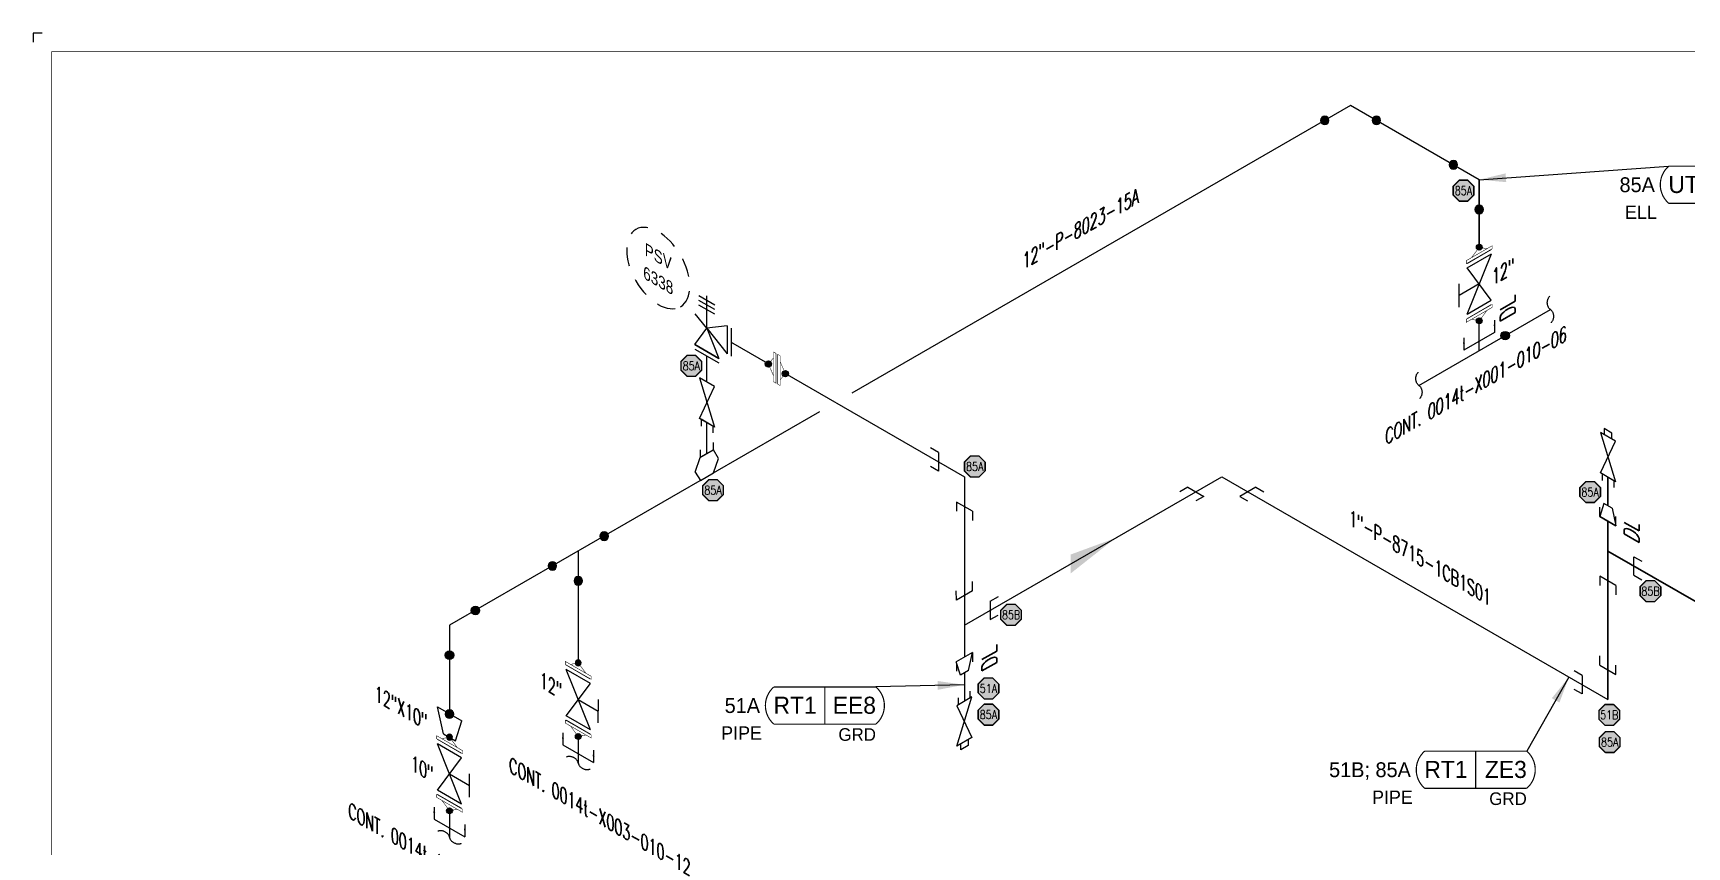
# Model space of a CAD drawing. Header units: inches. Extents: x 0 to 17.2, y 0 to 11.2.
# Drawn here: x 0 to 11.13, y 5.77 to 11.25 of the extents above; entities that cross this region are included whole.
import ezdxf
from ezdxf.enums import TextEntityAlignment as Align

# ---------------------------------------------------------------- set-up
doc = ezdxf.new("R2010")
doc.units = ezdxf.units.IN
doc.header["$MEASUREMENT"] = 0
doc.linetypes.add('HIDDEN2', pattern=[0.1875, 0.125, -0.0625])
for name, color, linetype in [('3', 1, 'Continuous'), ('BORDER', 3, 'Continuous'), ('COMP', 1, 'Continuous'), ('Continuation', 7, 'Continuous'), ('DL', 20, 'Continuous'), ('FITTINGS', 4, 'Continuous'), ('FLOW', 1, 'Continuous'), ('PART_PCML', 7, 'Continuous'), ('PART_SelectedCML_RT', 132, 'Continuous'), ('PART_SelectedCML_UT', 132, 'Continuous'), ('PIPE-ANNO', 150, 'HIDDEN2'), ('TEXT', 7, 'Continuous'), ('UNAS.PIPE', 251, 'Continuous'), ('WELD POINTS', 41, 'Continuous'), ('Welds', 7, 'Continuous')]:
    doc.layers.add(name, color=color, linetype=linetype)
doc.layers.add('PIPE', color=7, linetype='Continuous', lineweight=30)
doc.styles.add('CMLPAS', font='')
doc.styles.add('ISO30', font='simplex.shx', dxfattribs={"width": 0.85, "oblique": 30, "height": 0.075})
doc.styles.add('PART_Standard', font='romans', dxfattribs={"width": 0.8, "height": 0.09})
doc.styles.add('Richmond', font='arial.ttf')
doc.styles.add('SIMPLEX', font='ROMANS')
doc.styles.get("Standard").update_dxf_attribs({"font": 'arial.ttf'})
doc.styles.get('CMLPAS').set_extended_font_data('Cordia New')
doc.dimstyles.new('Richmond', dxfattribs={"dimtxt": 0.18, "dimasz": 0.18, "dimexe": 0.18, "dimexo": 0.0625, "dimgap": 0.09, "dimtad": 0, "dimtih": 1, "dimtoh": 1, "dimdec": 4, "dimzin": 0, "dimdsep": 46, "dimtxsty": 'Richmond', "dimcen": 0.09, "dimadec": 0, "dimazin": 0, "dimtfac": 1, "dimtdec": 4, "dimtofl": 0, "dimtmove": 0, "dimatfit": 3, "dimfxl": 1, "dimtolj": 1, "dimtzin": 0, "dimarcsym": 0})
doc.dimstyles.get("Standard").update_dxf_attribs({"dimtxt": 0.18, "dimasz": 0.18, "dimexe": 0.18, "dimexo": 0.0625, "dimgap": 0.09, "dimtad": 0, "dimtih": 1, "dimtoh": 1, "dimdec": 4, "dimzin": 0, "dimdsep": 46, "dimtxsty": 'Standard', "dimcen": 0.09, "dimadec": 0, "dimazin": 0, "dimtfac": 1, "dimtdec": 4, "dimtofl": 0, "dimtmove": 0, "dimatfit": 3, "dimfxl": 1, "dimtolj": 1, "dimtzin": 0, "dimarcsym": 0})

# ---------------------------------------------------------------- blocks, each defined once
blk = doc.blocks.new('Border')
at = {"layer": 'BORDER', "const_width": 0.005}
blk.add_lwpolyline([(0.25, 0.25), (17.25, 0.25), (17.25, 11.25), (0.25, 11.25)], close=True, dxfattribs=at)
blk = doc.blocks.new('3_VALVE_FLANGE_GATE_30')
at = {"color": 0, "linetype": 'ByBlock', "lineweight": -2}
blk.add_wipeout([(-0.162, -0.187), (-0.135, -0.172), (0, 0), (0.135, -0.016), (0.162, 0), (0.162, 0.187), (0.135, 0.172), (0, 0), (-0.135, 0.016), (-0.162, 0)], dxfattribs=at)
for p, q in [((0.135, 0.172), (-0.135, -0.172)), ((0.068, 0.195), (-0.068, 0.117)), ((0, 0), (0, 0.156)), ((0.135, 0.172), (0.135, -0.016)), ((0.162, 0.187), (0.162, 0)), ((-0.162, 0), (-0.162, -0.187)), ((-0.135, 0.016), (-0.135, -0.172)), ((0.135, -0.016), (-0.135, 0.016))]:
    blk.add_line(p, q, dxfattribs=at)
blk = doc.blocks.new('AM9A04')
at = {"linetype": 'Continuous', "const_width": 0.01}
blk.add_lwpolyline([(0, -0.289), (0, 0.289), (-0.05, 0.318), (-0.05, -0.26)], close=True, dxfattribs=at)
at = {"const_width": 0.01}
blk.add_lwpolyline([(-0.05, -0.144), (-0.15, 0.087), (-0.05, 0.202)], dxfattribs=at)
blk = doc.blocks.new('A09')
at = {"layer": 'Welds'}
h = blk.add_hatch(color=256, dxfattribs=at)
h.dxf.hatch_style = 1
h.paths.add_polyline_path([(-0.03, 0, 1), (0.03, 0, 1)])
blk.add_circle((0, 0), 0.03, dxfattribs=at)
blk = doc.blocks.new('*U14')
blk.add_wipeout([(0.052, -0.03), (0.017, -0.07), (0.017, -0.11), (0, -0.1), (0, 0.1), (0.017, 0.09), (0.017, 0.05)]).dxf.layer = 'COMP'
at = {"layer": '3', "xscale": 0.65, "yscale": 0.65, "zscale": 0.65}
blk.add_blockref('A09', (0.052, -0.03), dxfattribs=at)
at = {"layer": 'COMP', "xscale": 0.3466300616258731, "yscale": 0.3466300616258731, "zscale": 0.3466300616258731, "rotation": 180}
blk.add_blockref('AM9A04', (0, 0), dxfattribs=at)
blk = doc.blocks.new('1_Text_30')
at = {"layer": 'TEXT', "style": 'PART_Standard', "oblique": 30, "width": 0.8}
blk.add_attdef('TEXT', (0, 0), '', height=0.09, rotation=30, dxfattribs=at)
blk = doc.blocks.new('2_WELD_SINGLE_00')
at = {"linetype": 'ByBlock', "lineweight": -2}
h = blk.add_hatch(color=0, dxfattribs=at)
edge = h.paths.add_edge_path()
edge.add_arc((0, 0), 0.0286, 0, 360)
at = {"color": 0, "linetype": 'ByBlock', "lineweight": -2}
blk.add_circle((0, 0), 0.0286, dxfattribs=at)
blk = doc.blocks.new('1_Cont_30')
at = {"layer": 'Continuation', "style": 'PART_Standard', "oblique": 30, "width": 0.8}
blk.add_attdef('CONT', (0, 0), '', height=0.09, rotation=30, dxfattribs=at)
blk = doc.blocks.new('DL_Vert_330')
at = {"layer": 'DL', "style": 'ISO30', "oblique": 330, "width": 0.85}
blk.add_text('DL', height=0.1, rotation=90, dxfattribs=at).set_placement((0, 0))
blk = doc.blocks.new('1_BREAK-PIPE_PIPE_00')
at = {"color": 0, "linetype": 'ByBlock', "lineweight": -2}
for centre, major_axis in [((0.03, -0.092), (0, 0.101)), ((-0.03, 0.092), (0, -0.101))]:
    blk.add_ellipse(centre, major_axis=major_axis, ratio=0.711978, start_param=0.427466, end_param=3.141593, dxfattribs=at)
blk = doc.blocks.new('1_Tilde_00')
at = {"layer": 'PIPE-ANNO', "xscale": -0.5000000000000001, "yscale": 0.5, "zscale": 0.5}
blk.add_blockref('1_BREAK-PIPE_PIPE_00', (0, 0), dxfattribs=at)
blk = doc.blocks.new('2_ELBOW_WELD_30')
at = {"linetype": 'ByBlock', "lineweight": -2}
h = blk.add_hatch(color=0, dxfattribs=at)
edge = h.paths.add_edge_path()
edge.add_arc((0.174, 0.1), 0.0286, 0, 360)
h = blk.add_hatch(color=0, dxfattribs=at)
edge = h.paths.add_edge_path()
edge.add_arc((0, -0.201), 0.0286, 0, 360)
at = {"color": 0, "linetype": 'ByBlock', "lineweight": -2}
for centre in [(0.174, 0.1), (0, -0.201)]:
    blk.add_circle(centre, 0.0286, dxfattribs=at)
blk = doc.blocks.new('2_TEE_WELD_30')
at = {"linetype": 'ByBlock', "lineweight": -2}
h = blk.add_hatch(color=0, dxfattribs=at)
edge = h.paths.add_edge_path()
edge.add_arc((0, 0.201), 0.0286, 0, 360)
h = blk.add_hatch(color=0, dxfattribs=at)
edge = h.paths.add_edge_path()
edge.add_arc((0.174, 0.1), 0.0286, 0, 360)
h = blk.add_hatch(color=0, dxfattribs=at)
edge = h.paths.add_edge_path()
edge.add_arc((0, -0.201), 0.0286, 0, 360)
at = {"color": 0, "linetype": 'ByBlock', "lineweight": -2}
for centre in [(0, 0.201), (0.174, 0.1), (0, -0.201)]:
    blk.add_circle(centre, 0.0286, dxfattribs=at)
blk = doc.blocks.new('2_REDUCER_THREAD_CONCENTRIC_30')
at = {"color": 0, "linetype": 'ByBlock', "lineweight": -2}
blk.add_wipeout([(0.068, 0.086), (-0.068, 0.055), (-0.068, -0.133), (0.068, -0.008)], dxfattribs=at)
for p, q in [((0.068, 0.086), (-0.068, 0.055)), ((-0.068, -0.133), (-0.068, 0.055)), ((0.068, -0.008), (0.068, 0.086)), ((0.068, -0.008), (-0.068, -0.133))]:
    blk.add_line(p, q, dxfattribs=at)
blk = doc.blocks.new('1_Tilde_30')
at = {"layer": 'PIPE-ANNO', "xscale": -0.5000000000000001, "yscale": 0.5000000000000001, "zscale": 0.5000000000000001, "rotation": 114.4010914305396}
blk.add_blockref('1_BREAK-PIPE_PIPE_00', (0, 0), dxfattribs=at)
blk = doc.blocks.new('*U82')
blk.add_wipeout([(0.043, 0.026), (0.078, 0.124), (0.043, 0.182), (-0.045, 0.129), (-0.079, 0.031), (-0.043, -0.026)])
at = {"layer": 'FITTINGS', "linetype": 'Continuous'}
for p, q in [((-0.079, 0.031), (-0.045, 0.129)), ((-0.045, 0.129), (0.043, 0.182)), ((0.078, 0.124), (0.043, 0.182)), ((0.043, 0.026), (0.078, 0.124)), ((-0.079, 0.031), (-0.043, -0.026)), ((-0.043, -0.026), (0.043, 0.026))]:
    blk.add_line(p, q, dxfattribs=at)
blk = doc.blocks.new('2_SOCKET_SINGLE_30')
at = {"color": 0, "linetype": 'ByBlock', "lineweight": -2}
for p, q in [((0, 0.063), (0.054, 0.094)), ((0, 0.063), (0, -0.063)), ((0, -0.063), (0.054, -0.031))]:
    blk.add_line(p, q, dxfattribs=at)
blk = doc.blocks.new('*U83')
blk.add_wipeout([(-0.051, -0.107), (0.051, -0.166), (0, 0), (0.051, 0.107), (-0.051, 0.166), (0, 0)]).dxf.layer = 'FITTINGS'
at = {"layer": 'FITTINGS'}
blk.add_lwpolyline([(-0.051, -0.107), (0.051, 0.107), (-0.051, 0.166), (0.051, -0.166)], close=True, dxfattribs=at)
at = {"layer": 'FITTINGS', "xscale": 0.7320126629850954, "yscale": 0.7320126629850954, "zscale": 0.7320126629850954, "rotation": 239.9999999999999}
blk.add_blockref('2_SOCKET_SINGLE_30', (0, -0.136), dxfattribs=at)
blk = doc.blocks.new('3_VALVE_FLANGE_PSV_330')
at = {"color": 0, "linetype": 'ByBlock', "lineweight": -2}
for p, q in [((0.054, 0.156), (-0.054, 0.219)), ((0.054, 0.125), (-0.054, 0.187)), ((0.054, 0.094), (-0.054, 0.156))]:
    blk.add_line(p, q, dxfattribs=at)
blk.add_wipeout([(0.135, -0.172), (0.162, -0.188), (0.162, 0), (0.135, 0.016)], dxfattribs=at)
blk.add_wipeout([(0.081, -0.203), (0.081, -0.234), (-0.081, -0.141), (-0.081, -0.109)], dxfattribs=at)
blk.add_wipeout([(0.135, 0.016), (0, 0), (-0.081, -0.109), (0.081, -0.203), (0, 0), (0.135, -0.172)], dxfattribs=at)
for p, q in [((0, 0), (0, 0.219)), ((0.135, 0.016), (0, 0)), ((0.135, 0.016), (0.135, -0.172)), ((0.135, 0.016), (0.135, -0.172)), ((-0.081, -0.109), (0, 0)), ((0.081, -0.203), (-0.081, -0.109)), ((-0.081, -0.109), (0.081, -0.203)), ((0, 0), (0.135, -0.172)), ((0, 0), (0.081, -0.203)), ((0.162, 0), (0.162, -0.188)), ((-0.081, -0.141), (0.081, -0.234))]:
    blk.add_line(p, q, dxfattribs=at)
blk = doc.blocks.new('1_ID-BUBBLE_INSTRUMENT_330')
at = {"color": 0, "linetype": 'ByBlock', "lineweight": -2, "extrusion": (0, 0, -1)}
blk.add_ellipse((0, 0), major_axis=(0.15, -0.26), ratio=0.57735, dxfattribs=at)
at = {"color": 0, "linetype": 'ByBlock', "lineweight": -2, "oblique": 330}
for tag, p in [('INST.TYPE', (0.019, 0.067)), ('NUM', (0.019, -0.094))]:
    blk.add_attdef(tag, text='', height=0.075, rotation=330, dxfattribs=at).set_placement(p, align=Align.MIDDLE_CENTER)
blk = doc.blocks.new('*U84')
blk.add_wipeout([(-0.023, 0.113), (-0.023, 0.073), (-0.058, 0.033), (-0.023, -0.047), (-0.023, -0.087), (0.022, -0.113), (0.022, -0.073), (0.057, -0.033), (0.022, 0.047), (0.022, 0.087)])
at = {"linetype": 'Continuous', "const_width": 0.003}
blk.add_lwpolyline([(0.005, -0.103), (0.022, -0.113), (0.022, 0.087), (0.005, 0.097)], close=True, dxfattribs=at)
at = {"const_width": 0.003}
blk.add_lwpolyline([(0.022, 0.047), (0.057, -0.033), (0.022, -0.073)], dxfattribs=at)
at = {"xscale": 0.3466300616258731, "yscale": 0.3466300616258731, "zscale": 0.3466300616258731}
blk.add_blockref('AM9A04', (-0.006, 0.003), dxfattribs=at)
at = {"layer": 'Welds', "xscale": 0.7, "yscale": 0.7, "zscale": 0.7}
for p in [(-0.058, 0.033), (0.057, -0.033)]:
    blk.add_blockref('A09', p, dxfattribs=at)
blk = doc.blocks.new('2_ELBOW_SOCKET_30')
at = {"color": 0, "linetype": 'ByBlock', "lineweight": -2}
for p, q in [((0.174, 0.163), (0.228, 0.194)), ((0.174, 0.163), (0.174, 0.038)), ((0.174, 0.038), (0.228, 0.069)), ((-0.054, -0.232), (0.054, -0.17)), ((0.054, -0.17), (0.054, -0.232)), ((-0.054, -0.232), (-0.054, -0.295))]:
    blk.add_line(p, q, dxfattribs=at)
blk = doc.blocks.new('2_ELBOW_SOCKET_330')
at = {"color": 0, "linetype": 'ByBlock', "lineweight": -2}
for p, q in [((0.174, -0.163), (0.174, -0.038)), ((0.174, -0.038), (0.228, -0.069)), ((0.054, -0.232), (-0.054, -0.17)), ((-0.054, -0.17), (-0.054, -0.232)), ((0.174, -0.163), (0.228, -0.194)), ((0.054, -0.232), (0.054, -0.295))]:
    blk.add_line(p, q, dxfattribs=at)
blk = doc.blocks.new('1_ARROW_FLOW_30')
at = {"color": 0, "linetype": 'ByBlock'}
blk.add_solid([(-0.15, -0.15), (0.15, 0.087), (-0.15, -0.023)], dxfattribs=at)
blk = doc.blocks.new('1_Text_330')
at = {"layer": 'TEXT', "style": 'PART_Standard', "oblique": 330, "width": 0.8}
blk.add_attdef('3/4"', (0, 0), '', height=0.09, rotation=330, dxfattribs=at)
blk = doc.blocks.new('DL_Vert_30')
at = {"layer": 'DL', "style": 'ISO30', "oblique": 30, "width": 0.85}
blk.add_text('DL', height=0.1, rotation=90, dxfattribs=at).set_placement((0, 0))
blk = doc.blocks.new('2_TEE_SOCKET_30')
at = {"color": 0, "linetype": 'ByBlock', "lineweight": -2}
for p, q in [((0.054, 0.232), (-0.054, 0.17)), ((-0.054, 0.17), (-0.054, 0.232)), ((0.054, 0.232), (0.054, 0.295)), ((0.174, 0.163), (0.228, 0.194)), ((0.174, 0.163), (0.174, 0.038)), ((0.174, 0.038), (0.228, 0.069)), ((-0.054, -0.232), (0.054, -0.17)), ((0.054, -0.17), (0.054, -0.232)), ((-0.054, -0.232), (-0.054, -0.295))]:
    blk.add_line(p, q, dxfattribs=at)
blk = doc.blocks.new('PART_PCML')
blk.add_hatch(color=0).paths.add_polyline_path([(-0.07, -0.029), (-0.029, -0.07), (0.029, -0.07), (0.07, -0.029), (0.07, 0.029), (0.029, 0.07), (-0.029, 0.07), (-0.07, 0.029)])
at = {"color": 7, "const_width": 0.009}
blk.add_lwpolyline([(-0.07, 0.029), (-0.029, 0.07), (0.029, 0.07), (0.07, 0.029), (0.07, -0.029), (0.029, -0.07), (-0.029, -0.07), (-0.07, -0.029), (-0.07, 0.029), (-0.029, 0.07)], dxfattribs=at)
at = {"color": 18, "true_color": 0x000000}
blk.add_lwpolyline([(-0.029, 0.07), (-0.07, 0.029), (-0.07, -0.029), (-0.029, -0.07), (0.029, -0.07), (0.07, -0.029), (0.07, 0.029), (0.029, 0.07)], close=True, dxfattribs=at)
at = {"color": 7, "true_color": 0xffffff, "style": 'SIMPLEX', "width": 0.8, "flags": 1}
for tag, p in [('CIRCUIT', (-0.094, 0.089)), ('DM', (-0.053, -0.133)), ('TYPE', (-0.075, -0.204))]:
    blk.add_attdef(tag, p, '', height=0.0586, dxfattribs=at)
at = {"color": 7, "true_color": 0xffffff, "style": 'SIMPLEX', "width": 0.8}
blk.add_attdef('DMDISP', text='', height=0.0586, dxfattribs=at).set_placement((0, 0), align=Align.MIDDLE_CENTER)
blk = doc.blocks.new('CMLPAS')
at = {"const_width": 0.008}
blk.add_lwpolyline([(0.063, 0.125, 0.454441), (0.063, -0.125), (0.75, -0.125, 0.454441), (0.75, 0.125)], format="xyb", close=True, dxfattribs=at)
blk.add_lwpolyline([(0.406, -0.125), (0.406, 0.125)], dxfattribs=at)
at = {"style": 'CMLPAS', "flags": 1}
for tag, p in [('STATE', (0.75, 0.623)), ('DL', (0.75, 0.482)), ('CIRCUIT', (0.75, 0.341)), ('SUBSINTERVAL(MONTHS)', (-0.025, -0.335)), ('OLD_ID', (0.75, -0.337)), ('OLD_NDE', (0.75, -0.478)), ('OLD_ENTY', (0.741, -0.636)), ('SIZE', (0.747, -0.761)), ('SPEC', (0.747, -0.902)), ('JUSTIFY', (0.747, -1.043)), ('COMMENTS', (0.747, -1.185)), ('OLD_ASSET', (0.75, -1.326)), ('SCHED', (0.737, -1.469)), ('NOM_THICK', (0.752, -1.61)), ('CORR_ALLOW', (0.763, -1.745)), ('TML_STATUS', (0.772, -1.878)), ('FLOW_ORDER', (0.778, -2.13))]:
    blk.add_attdef(tag, text='', height=0.1, dxfattribs=at).set_placement(p, align=Align.MIDDLE_RIGHT)
at = {"style": 'CMLPAS'}
for tag, height, p in [('CHILD', 0.25, (0.75, 0.269)), ('###', 0.115, (0.75, 0.002)), ('ACCESS', 0.085, (0.75, -0.195))]:
    blk.add_attdef(tag, text='', height=height, dxfattribs=at).set_placement(p, align=Align.MIDDLE_RIGHT)
at = {"color": 152, "style": 'CMLPAS'}
for tag, height, p in [('SPECIAL', 0.085, (0.405, 0.19)), ('DM-TYPE', 0.1, (-0.03, 0)), ('COMP', 0.09, (-0.017, -0.185))]:
    blk.add_attdef(tag, text='', height=height, dxfattribs=at).set_placement(p, align=Align.MIDDLE_RIGHT)
at = {"style": 'CMLPAS'}
blk.add_attdef('NDE', text='', height=0.115, dxfattribs=at).set_placement((0.206, 0.002), align=Align.MIDDLE_CENTER)
blk = doc.blocks.new('*U46')
at = {"color": 20, "linetype": 'ByBlock', "ltscale": 0.7}
blk.add_line((0.103, 0.122), (-0.103, 0.003), dxfattribs=at)
for points in [[(0.103, 0.204), (0.103, 0.122)], [(-0.103, 0.086), (-0.103, 0.003)]]:
    blk.add_leader(points, dimstyle='Richmond', override={"dimasz": 0.04, "dimgap": 0.09, "dimtad": 0}, dxfattribs=at)

msp = doc.modelspace()

# ---------------------------------------------------------------- linework, layer by layer
for p, q in [((0, 11.25), (0, 11.188)), ((0.062, 11.25), (0, 11.25)), ((8.864, 10.763), (5.508, 8.825)), ((9.73, 10.263), (8.864, 10.763)), ((4.534, 8.263), (4.534, 9.263)), ((4.534, 9.263), (6.266, 8.263)), ((5.292, 8.7), (2.802, 7.263)), ((6.266, 8.263), (6.266, 6.751)), ((6.266, 7.263), (7.998, 8.263)), ((7.998, 8.263), (10.596, 6.763)), ((3.668, 7.763), (3.668, 6.575)), ((2.802, 7.263), (2.802, 6.075))]:
    msp.add_line(p, q)
at = {"layer": 'FITTINGS', "linetype": 'ByBlock'}
for p, q in [((10.622, 8.557), (10.571, 8.587)), ((10.571, 8.587), (10.571, 8.547)), ((10.622, 8.518), (10.622, 8.557)), ((6.241, 6.425), (6.241, 6.464)), ((6.292, 6.454), (6.241, 6.425)), ((6.292, 6.494), (6.292, 6.454))]:
    msp.add_line(p, q, dxfattribs=at)
at = {"layer": 'FITTINGS', "linetype": 'ByBlock', "lineweight": -2}
for p, q in [((6.212, 7.017), (6.32, 7.079)), ((6.212, 7.017), (6.212, 6.954)), ((6.32, 7.079), (6.32, 7.017)), ((10.542, 6.995), (10.542, 7.057)), ((10.422, 6.926), (10.368, 6.957)), ((10.422, 6.926), (10.422, 6.801)), ((10.542, 6.995), (10.65, 6.932)), ((10.65, 6.932), (10.65, 6.995)), ((10.422, 6.801), (10.368, 6.832))]:
    msp.add_line(p, q, dxfattribs=at)
at = {"layer": 'PIPE'}
for p, q in [((9.73, 9.748), (9.73, 10.263)), ((10.596, 8.26), (10.596, 6.763)), ((11.462, 7.263), (10.596, 7.763))]:
    msp.add_line(p, q, dxfattribs=at)
at = {"layer": 'UNAS.PIPE'}
for p, q in [((9.73, 9.113), (9.73, 9.748)), ((9.324, 8.878), (10.209, 9.389)), ((3.668, 6.575), (3.668, 6.336)), ((2.802, 6.075), (2.802, 5.836))]:
    msp.add_line(p, q, dxfattribs=at)

# ---------------------------------------------------------------- block references
for p in [(10.209, 9.389), (9.324, 8.878)]:
    msp.add_blockref('1_Tilde_00', p)
at = {"xscale": -1}
for p in [(3.668, 6.336), (2.802, 5.836)]:
    msp.add_blockref('1_Tilde_30', p, dxfattribs=at)
at = {"layer": 'BORDER'}
msp.add_blockref('Border', (-0.125, -0.125), dxfattribs=at)
at = {"layer": 'Continuation'}
ref = msp.add_blockref('1_Cont_30', (3.203, 6.277), dxfattribs=at)
ref.add_attrib('CONT', 'CONT. 0014t-X003-010-12', (3.203, 6.277), dxfattribs={"height": 0.09, "rotation": 330, "style": 'PART_Standard', "oblique": 330, "width": 0.8})
at = {"layer": 'FITTINGS', "xscale": -1}
msp.add_blockref('2_ELBOW_SOCKET_30', (6.266, 8.263), dxfattribs=at)
at = {"layer": 'FITTINGS', "xscale": -1, "rotation": 59.99999999999994}
msp.add_blockref('2_ELBOW_SOCKET_30', (7.998, 8.263), dxfattribs=at)
at = {"layer": 'FITTINGS', "rotation": 120}
msp.add_blockref('2_ELBOW_SOCKET_330', (6.266, 7.263), dxfattribs=at)
at = {"layer": 'FLOW'}
msp.add_blockref('1_ARROW_FLOW_30', (7.132, 7.763), dxfattribs=at)
at = {"layer": 'PART_PCML', "color": 13}
for p, values in [((9.624, 10.189), {'DMDISP': '85A'}), ((6.336, 8.332), {'DMDISP': '85A'}), ((10.882, 7.493), {'DMDISP': '85B'}), ((6.58, 7.334), {'DMDISP': '85B'}), ((10.608, 6.477), {'DMDISP': '85A'})]:
    msp.add_blockref('PART_PCML', p, dxfattribs=at).add_auto_attribs(values)
at = {"layer": 'PART_PCML', "color": 96}
msp.add_blockref('PART_PCML', (10.605, 6.66), dxfattribs=at).add_auto_attribs({'DMDISP': '51B'})
at = {"layer": 'PART_SelectedCML_RT'}
for p, values in [((4.921, 6.723), {'###': 'EE8', 'NDE': 'RT1', 'DM-TYPE': '51A', 'COMP': 'PIPE', 'ACCESS': 'GRD'}), ((9.3, 6.291), {'###': 'ZE3', 'NDE': 'RT1', 'DM-TYPE': '51B; 85A', 'COMP': 'PIPE', 'ACCESS': 'GRD'})]:
    msp.add_blockref('CMLPAS', p, dxfattribs=at).add_auto_attribs(values)
at = {"layer": 'PART_SelectedCML_UT'}
msp.add_blockref('CMLPAS', (10.942, 10.229), dxfattribs=at).add_auto_attribs({'###': 'VQ8', 'NDE': 'UT1', 'DM-TYPE': '85A', 'COMP': 'ELL', 'ACCESS': 'GRD'})
at = {"layer": 'TEXT'}
for name, p, values in [('1_Text_30', (6.658, 9.657), {'TEXT': '12"-P-8023-15A'}), ('1_Text_330', (8.854, 7.941), {'3/4"': '1"-P-8715-1CB1S01'})]:
    msp.add_blockref(name, p, dxfattribs=at).add_auto_attribs(values)
at = {"layer": 'WELD POINTS', "xscale": -1}
for name, p, rotation in [('2_ELBOW_WELD_30', (8.864, 10.763), 59.99999999999994), ('2_TEE_WELD_30', (3.668, 7.763), 120)]:
    msp.add_blockref(name, p, dxfattribs=dict(at, rotation=rotation))
msp.add_blockref('2_ELBOW_WELD_30', (9.73, 10.263), dxfattribs=at)
at = {"layer": 'WELD POINTS'}
msp.add_blockref('2_ELBOW_WELD_30', (2.802, 7.263), dxfattribs=at)

# ---------------------------------------------------------------- leaders
at = {"layer": 'PART_SelectedCML_RT'}
msp.add_leader([(10.333, 6.914), (10.05, 6.416)], dimstyle='Standard', dxfattribs=at)
at = {"layer": 'PART_SelectedCML_UT'}
msp.add_leader([(9.73, 10.263), (11.004, 10.354)], dimstyle='Standard', dxfattribs=at)

# ---------------------------------------------------------------- next in the draw order: block references
at = {"layer": 'COMP'}
msp.add_blockref('*U84', (5.005, 8.99), dxfattribs=at)
at = {"layer": 'FITTINGS'}
for name, p in [('3_VALVE_FLANGE_PSV_330', (4.534, 9.263)), ('*U83', (4.534, 8.763)), ('*U83', (10.596, 8.396))]:
    msp.add_blockref(name, p, dxfattribs=at)
at = {"layer": 'FITTINGS', "yscale": 0.6666666666665829, "zscale": 0.6666666666665829}
for p, xscale, rotation in [((10.596, 8.016), 0.6666666666665829, 59.99999999999994), ((6.266, 6.996), -0.6666666666665829, 120)]:
    msp.add_blockref('2_REDUCER_THREAD_CONCENTRIC_30', p, dxfattribs=dict(at, xscale=xscale, rotation=rotation))
at = {"layer": 'FITTINGS', "xscale": -1, "rotation": 180}
msp.add_blockref('*U83', (6.266, 6.615), dxfattribs=at)
at = {"layer": 'FITTINGS', "xscale": -1, "yscale": -1, "rotation": 60.00000000000002}
msp.add_blockref('3_VALVE_FLANGE_GATE_30', (2.802, 6.263), dxfattribs=at)
at = {"layer": 'PIPE'}
msp.add_blockref('*U82', (4.534, 8.263), dxfattribs=at)
at = {"layer": 'UNAS.PIPE', "yscale": -1, "rotation": 299.9999999999999}
msp.add_blockref('3_VALVE_FLANGE_GATE_30', (9.73, 9.561), dxfattribs=at)
at = {"layer": 'UNAS.PIPE', "xscale": -1, "yscale": -1, "rotation": 60.00000000000002}
msp.add_blockref('3_VALVE_FLANGE_GATE_30', (3.668, 6.763), dxfattribs=at)

# ---------------------------------------------------------------- next in the draw order: linework, layer by layer
at = {"layer": 'PIPE-ANNO'}
msp.add_line((4.534, 9.263), (4.391, 9.44), dxfattribs=at)

# ---------------------------------------------------------------- next in the draw order: block references
at = {"layer": 'COMP', "ltscale": 0.65, "rotation": 120.0000000000001}
msp.add_blockref('*U14', (9.73, 9.748), dxfattribs=at)
at = {"layer": 'COMP', "ltscale": 0.65, "xscale": -1, "rotation": 239.9999999999998}
msp.add_blockref('*U14', (3.668, 6.95), dxfattribs=at)
at = {"layer": 'DL'}
for name, p in [('DL_Vert_30', (10.805, 7.807)), ('DL_Vert_330', (6.484, 6.999))]:
    msp.add_blockref(name, p, dxfattribs=at)
at = {"layer": 'FITTINGS', "xscale": -0.7921320929847718, "yscale": 0.7921320929847718, "zscale": 0.7921320929847718, "rotation": 299.9999999999999}
msp.add_blockref('2_SOCKET_SINGLE_30', (4.534, 8.419), dxfattribs=at)
at = {"layer": 'FITTINGS', "xscale": -1, "rotation": 180}
msp.add_blockref('2_TEE_SOCKET_30', (10.596, 7.763), dxfattribs=at)
at = {"layer": 'FITTINGS', "xscale": -1, "yscale": -1, "rotation": 60.00000000000002}
msp.add_blockref('2_REDUCER_THREAD_CONCENTRIC_30', (2.802, 6.588), dxfattribs=at)
at = {"layer": 'PART_PCML', "color": 13}
for p in [(4.429, 9.01), (4.575, 8.173), (10.476, 8.16), (6.428, 6.662)]:
    msp.add_blockref('PART_PCML', p, dxfattribs=at).add_auto_attribs({'DMDISP': '85A'})
at = {"layer": 'PART_PCML', "color": 96}
msp.add_blockref('PART_PCML', (6.428, 6.838), dxfattribs=at).add_auto_attribs({'DMDISP': '51A'})
at = {"layer": 'PIPE-ANNO'}
msp.add_blockref('1_ID-BUBBLE_INSTRUMENT_330', (4.206, 9.668), dxfattribs=at).add_auto_attribs({'INST.TYPE': 'PSV', 'NUM': '6338'})
at = {"layer": 'TEXT'}
ref = msp.add_blockref('1_Text_30', (2.716, 6.251), dxfattribs=dict(at, xscale=-1))
ref.add_attrib('TEXT', '10"', (2.544, 6.289), dxfattribs={"height": 0.09, "rotation": 330, "style": 'PART_Standard', "oblique": 330, "width": 0.8})

# ---------------------------------------------------------------- next in the draw order: leaders
at = {"layer": 'PART_SelectedCML_RT'}
msp.add_leader([(6.266, 6.863), (5.671, 6.848)], dimstyle='Standard', dxfattribs=at)

# ---------------------------------------------------------------- next in the draw order: wipeouts: each hides what was drawn before it
for points in [[(9.73, 9.313), (9.678, 9.323), (9.644, 9.303), (9.644, 9.323), (9.817, 9.424), (9.817, 9.404), (9.782, 9.384)], [(3.668, 6.515), (3.72, 6.525), (3.755, 6.505), (3.755, 6.525), (3.581, 6.625), (3.581, 6.605), (3.616, 6.585)], [(2.802, 6.015), (2.854, 6.025), (2.889, 6.005), (2.889, 6.025), (2.715, 6.125), (2.715, 6.105), (2.75, 6.085)]]:
    msp.add_wipeout(points).dxf.layer = 'UNAS.PIPE'

# ---------------------------------------------------------------- next in the draw order: hatches: boundary and pattern name
at = {"layer": 'UNAS.PIPE'}
h = msp.add_hatch(color=256, dxfattribs=at)
h.dxf.hatch_style = 1
h.paths.add_polyline_path([(9.75, 9.313, 1), (9.711, 9.313, 1)])
h = msp.add_hatch(color=256, dxfattribs=at)
h.dxf.hatch_style = 1
h.paths.add_polyline_path([(3.648, 6.515, -1), (3.687, 6.515, -1)])
h = msp.add_hatch(color=256, dxfattribs=at)
h.dxf.hatch_style = 1
h.paths.add_polyline_path([(2.782, 6.015, -1), (2.821, 6.015, -1)])

# ---------------------------------------------------------------- next in the draw order: linework, layer by layer
for centre in [(9.73, 9.313), (3.668, 6.515), (2.802, 6.015)]:
    msp.add_circle(centre, 0.0195, dxfattribs=at)

# ---------------------------------------------------------------- next in the draw order: block references
msp.add_blockref('DL_Vert_330', (9.971, 9.354))
at = {"layer": 'COMP', "ltscale": 0.65, "xscale": -1, "rotation": 239.9999999999998}
msp.add_blockref('*U14', (2.802, 6.45), dxfattribs=at)
at = {"layer": 'Continuation'}
msp.add_blockref('1_Cont_30', (9.098, 8.475), dxfattribs=at).add_auto_attribs({'CONT': 'CONT. 0014t-X001-010-06'})
ref = msp.add_blockref('1_Cont_30', (2.121, 5.971), dxfattribs=at)
ref.add_attrib('CONT', 'CONT. 0014t-X002-010-15', (2.121, 5.971), dxfattribs={"height": 0.09, "rotation": 330, "style": 'PART_Standard', "oblique": 330, "width": 0.8})
at = {"layer": 'DL'}
msp.add_blockref('*U46', (9.73, 9.113), dxfattribs=at)
at = {"layer": 'DL', "xscale": -1}
for p in [(3.668, 6.336), (2.802, 5.836)]:
    msp.add_blockref('*U46', p, dxfattribs=at)
at = {"layer": 'TEXT'}
ref = msp.add_blockref('1_Text_30', (3.328, 6.261), dxfattribs=dict(at, xscale=-1))
ref.add_attrib('TEXT', '12"X10"', (2.3, 6.759), dxfattribs={"height": 0.09, "rotation": 330, "style": 'PART_Standard', "oblique": 330, "width": 0.8})
at = {"layer": 'UNAS.PIPE'}
ref = msp.add_blockref('1_Text_30', (9.816, 9.549), dxfattribs=at)
ref.add_attrib('TEXT', '12"', (9.816, 9.549), dxfattribs={"height": 0.09, "rotation": 30, "style": 'PART_Standard', "oblique": 30, "width": 0.8})
at = {"layer": 'UNAS.PIPE', "yscale": 0.3466300616258731, "zscale": 0.3466300616258731}
for p, xscale, rotation in [((9.73, 9.373), 0.3466300616258731, 120.0000000000002), ((3.668, 6.575), -0.3466300616258731, 239.9999999999999), ((2.802, 6.075), -0.3466300616258731, 239.9999999999999)]:
    msp.add_blockref('AM9A04', p, dxfattribs=dict(at, xscale=xscale, rotation=rotation))
at = {"layer": 'UNAS.PIPE', "rotation": 119.9999999999968}
msp.add_blockref('2_WELD_SINGLE_00', (9.904, 9.213), dxfattribs=at)
at = {"layer": 'UNAS.PIPE'}
ref = msp.add_blockref('1_Text_30', (3.582, 6.751), dxfattribs=dict(at, xscale=-1))
ref.add_attrib('TEXT', '12"', (3.41, 6.85), dxfattribs={"height": 0.09, "rotation": 330, "style": 'PART_Standard', "oblique": 330, "width": 0.8})
at = {"layer": 'WELD POINTS', "xscale": -1}
msp.add_blockref('2_WELD_SINGLE_00', (2.802, 6.666), dxfattribs=at)

doc.saveas('drawing.dxf')
